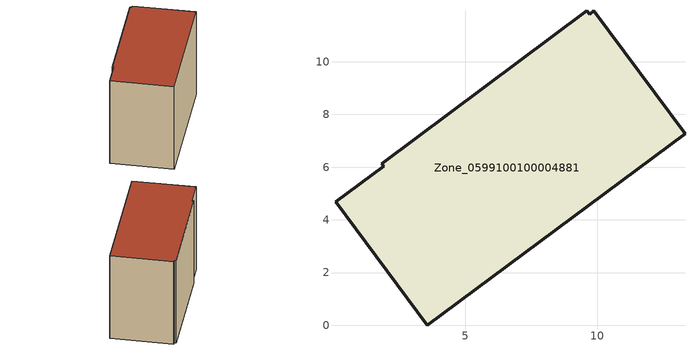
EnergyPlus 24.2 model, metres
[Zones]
Zone_0599100100004881
 floor ground (C_G): 13.34,7.28 3.55,0 0.07,4.68 1.9,6.03 1.82,6.13 9.61,11.94 9.71,11.81 9.88,11.93 z0
 wall outside (C_F): 3.55,0 13.34,7.28 9.88,11.93 9.71,11.81 9.61,11.94 1.82,6.13 1.9,6.03 0.07,4.68 3.55,0 z0:8.8
 roof outside (C_R): 9.71,11.81 9.61,11.94 1.82,6.13 1.9,6.03 0.07,4.68 3.55,0 13.34,7.28 9.88,11.93 z8.8
[BUILDING]
Pand.0599100100004881: North Axis=0; Terrain=City; Loads Convergence Tolerance Value=0.04; Temperature Convergence Tolerance Value=0.4; Solar Distribution=FullExterior; Maximum Number of Warmup Days=25; Minimum Number of Warmup Days=1
[Site:Location]
Rotterdam.The.Hague.AP_ZH_NLD Design_Conditions: Latitude=51.96; Longitude=4.45; Time Zone=1; Elevation=-4.5
[SITE:GROUNDTEMPERATURE:BUILDINGSURFACE]
18, 18, 18, 18, 18, 18, 18, 18, 18, 18, 18, 18
[MATERIAL] Thermal Absorptance=0.9; Solar Absorptance=0.7; Visible Absorptance=0.7
Name | Roughness | Thickness | Conductivity | Density | Specific Heat
G.TC.2006-2014 | MediumSmooth | 0.15 | 0.06 | 540 | 1210
F.TC.2006-2014 | Rough | 0.3 | 0.12 | 1920 | 840
R.TC.2006-2014 | MediumRough | 0.2 | 0.08 | 1500 | 1000
[CONSTRUCTION]
C_G: G.TC.2006-2014
C_F: F.TC.2006-2014
C_R: R.TC.2006-2014
[ZONE]
Zone_0599100100004881: Type=1; Multiplier=1; Ceiling Height=Autocalculate; Volume=Autocalculate; Floor Area=autocalculate; Part of Total Floor Area=Yes
[ZONEINFILTRATION:DESIGNFLOWRATE]
Infil_Zone_0599100100004881: Zone or ZoneList or Space or SpaceList=Zone_0599100100004881; Schedule=AlwaysOn; Design Flow Rate Calculation Method=Flow/Area; Flow Rate per Floor Area=0.0015; Constant Term Coefficient=1; Temperature Term Coefficient=0; Velocity Term Coefficient=0; Velocity Squared Term Coefficient=0
[HVACTEMPLATE:ZONE:IDEALLOADSAIRSYSTEM]
Zone_0599100100004881: Maximum Heating Supply Air Temperature=50; Minimum Cooling Supply Air Temperature=13; Maximum Heating Supply Air Humidity Ratio=0.0156; Minimum Cooling Supply Air Humidity Ratio=0.0077; Heating Limit=NoLimit; Cooling Limit=NoLimit; Dehumidification Control Type=ConstantSensibleHeatRatio; Cooling Sensible Heat Ratio=0.7; Dehumidification Setpoint=60; Humidification Control Type=None; Humidification Setpoint=30; Outdoor Air Method=None; Outdoor Air Flow Rate per Person=0.00944; Outdoor Air Flow Rate per Zone Floor Area=0; Outdoor Air Flow Rate per Zone=0; Demand Controlled Ventilation Type=None; Outdoor Air Economizer Type=NoEconomizer; Heat Recovery Type=None; Sensible Heat Recovery Effectiveness=0.7; Latent Heat Recovery Effectiveness=0.65
[ZONECONTROL:THERMOSTAT]
ThermostatControl_Zone_0599100100004881: Zone or ZoneList=Zone_0599100100004881; Control Type Schedule=DualSetpointControlType; Control 1=Thermostat_Zone_0599100100004881; Temperature Difference Between Cutout And Setpoint=0
[THERMOSTATSETPOINT:DUALSETPOINT]
Thermostat_Zone_0599100100004881: Heating Setpoint Temperature Schedule=HeatingSetpoint_Zone_0599100100004881; Cooling Setpoint Temperature Schedule=CoolingSetpoint_Zone_0599100100004881
[SCHEDULE:COMPACT]
HeatingSetpoint_Zone_0599100100004881: Through: 12/31, For: AllDays, Until: 24:00, 21
CoolingSetpoint_Zone_0599100100004881: Through: 12/31, For: AllDays, Until: 24:00, 24
DualSetpointControlType: Through: 12/31, For: AllDays, Until: 24:00, 4
AlwaysOn: Through: 12/31, For: AllDays, Until: 24:00, 1
